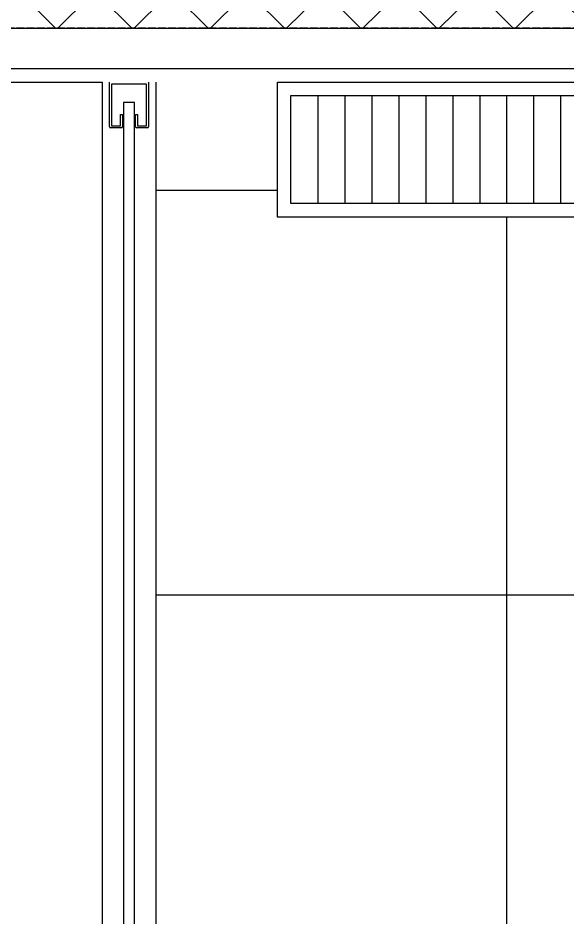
# Model space of a CAD drawing. Header units: millimetres. Extents: x 0 to 179493, y -203649 to 469211.
# Drawn here: x 138387 to 138794, y 125065 to 125731 of the extents above; entities that cross this region are included whole.
import ezdxf

# ---------------------------------------------------------------- set-up
doc = ezdxf.new("R2010")
doc.units = ezdxf.units.MM
doc.linetypes.add('X-평면도(기본형)$0$HID2', pattern=[7.5, 6, -1.5])
for name, color, linetype, true_color in [('X-평면도(기본형)$0$40HAT', 9, 'Continuous', 0x808080), ('X-평면도(기본형)$0$FIN', 9, 'Continuous', 0x808080), ('X-평면도(기본형)$0$FUR', 6, 'Continuous', 0xff00ff), ('X-평면도(기본형)$0$TIL', 5, 'Continuous', 0x0000ff), ('X-평면도(기본형)$0$UIS', 7, 'X-평면도(기본형)$0$HID2', 0x000000), ('X-평면도(기본형)$0$W2', 3, 'Continuous', 0x00ff00)]:
    doc.layers.add(name, color=color, linetype=linetype, true_color=true_color)

# ---------------------------------------------------------------- blocks, each defined once
blk = doc.blocks.new('X-평면도(기본형)$0$T1')
at = {"layer": 'X-평면도(기본형)$0$FUR', "color": 8, "true_color": 0x808080}
for p, q in [((10, 670), (90, 670)), ((10, 650), (90, 650)), ((10, 630), (90, 630)), ((10, 610), (90, 610)), ((10, 590), (90, 590)), ((10, 570), (90, 570)), ((10, 550), (90, 550)), ((10, 530), (90, 530)), ((10, 510), (90, 510)), ((10, 490), (90, 490)), ((10, 470), (58.36, 470)), ((0, 410), (29.3, 410)), ((0, 390), (53.78, 390)), ((7.5, 370), (55.42, 370)), ((7.5, 330), (70, 330)), ((0, 310), (70, 310)), ((0, 290), (29.3, 290)), ((43, 270), (90, 270)), ((43, 250), (90, 250)), ((10, 230), (90, 230)), ((10, 210), (90, 210)), ((10, 190), (90, 190)), ((10, 170), (90, 170)), ((10, 150), (90, 150)), ((10, 130), (90, 130)), ((10, 110), (90, 110)), ((10, 90), (90, 90)), ((10, 70), (90, 70)), ((10, 50), (90, 50)), ((10, 30), (90, 30))]:
    blk.add_line(p, q, dxfattribs=at)
at = {"layer": 'X-평면도(기본형)$0$FUR'}
for points in [[(100, 270.92), (100, 0), (0, 0), (0, 700), (100, 700), (100, 487.43)], [(10, 461.78), (10, 690), (90, 690), (90, 487.47)], [(90, 270.87), (90, 10), (10, 10), (10, 238.22)]]:
    blk.add_lwpolyline(points, dxfattribs=at)

msp = doc.modelspace()

# ---------------------------------------------------------------- hatches: boundary and pattern name
at = {"layer": 'X-평면도(기본형)$0$40HAT'}
h = msp.add_hatch(dxfattribs=at)
h.set_pattern_fill('H3', color=256, scale=40, style=0, pattern_type=2)
h.set_pattern_definition([(315, (-266331.984, -31820.326), (28.2842712, 28.2842712), []), (45, (-266331.984, -31820.326), (-28.2842712, 28.2842712), [])])
h.paths.add_polyline_path([(139479.63, 124493.95), (139389.63, 124493.95), (139389.63, 125723.95), (136809.63, 125723.95), (136809.63, 125813.95), (139479.63, 125813.95), (139479.63, 125303.95), (140809.63, 125303.95), (140809.63, 125813.95), (140919.63, 125813.95), (140919.63, 125193.95), (139479.63, 125193.95)], flags=0)

# ---------------------------------------------------------------- linework, layer by layer
at = {"layer": 'X-평면도(기본형)$0$FIN'}
msp.add_line((136839.63, 125693.95), (139359.63, 125693.95), dxfattribs=at)
at = {"layer": 'X-평면도(기본형)$0$FUR', "color": 4, "ltscale": 3, "true_color": 0x00ffff}
for p, q in [((138449.63, 125683.95), (138449.63, 124483.95)), ((138489.63, 125683.95), (138489.63, 124523.95))]:
    msp.add_line(p, q, dxfattribs=at)
at = {"layer": 'X-평면도(기본형)$0$FUR', "color": 8, "true_color": 0x808080}
for p, q in [((138455.13, 125650.95), (138455.13, 125683.95)), ((138484.13, 125683.95), (138484.13, 125650.95)), ((138463.38, 125659.95), (138464.88, 125659.95)), ((138463.38, 125651.45), (138463.38, 125659.95)), ((138464.88, 125659.95), (138464.88, 125650.95)), ((138474.38, 125659.95), (138475.88, 125659.95)), ((138474.38, 125650.95), (138474.38, 125659.95)), ((138475.88, 125659.95), (138475.88, 125651.45)), ((138463.88, 125649.95), (138456.13, 125649.95)), ((138456.63, 125651.45), (138463.38, 125651.45)), ((138483.13, 125649.95), (138475.38, 125649.95)), ((138475.88, 125651.45), (138482.63, 125651.45))]:
    msp.add_line(p, q, dxfattribs=at)
at = {"layer": 'X-평면도(기본형)$0$FUR'}
msp.add_lwpolyline([(136849.63, 124483.95), (136849.63, 125683.95), (138449.63, 125683.95), (138449.63, 124483.95)], close=True, dxfattribs=at)
at = {"layer": 'X-평면도(기본형)$0$FUR', "color": 8, "true_color": 0x808080}
msp.add_lwpolyline([(138482.63, 125651.45), (138482.63, 125682.45), (138456.63, 125682.45), (138456.63, 125651.45)], dxfattribs=at)
msp.add_lwpolyline([(138465.63, 125668.95), (138465.63, 124507.95), (138473.63, 124507.95), (138473.63, 125668.95)], close=True, dxfattribs=at)
for centre, start, end in [((138456.13, 125650.95), 180, 270), ((138463.88, 125650.95), 270, 0), ((138475.38, 125650.95), 180, 270), ((138483.13, 125650.95), 270, 0)]:
    msp.add_arc(centre, 1, start, end, dxfattribs=at)
at = {"layer": 'X-평면도(기본형)$0$TIL'}
for p, q in [((138489.63, 125603.95), (138579.63, 125603.95)), ((138749.63, 125583.95), (138749.63, 124523.95)), ((138489.63, 125303.95), (139349.63, 125303.95))]:
    msp.add_line(p, q, dxfattribs=at)
at = {"layer": 'X-평면도(기본형)$0$UIS'}
msp.add_lwpolyline([(142249.63, 128693.95), (142249.63, 125463.95), (139389.63, 125463.95), (139389.63, 125723.95), (136809.63, 125723.95)], dxfattribs=at)
at = {"layer": 'X-평면도(기본형)$0$W2'}
msp.add_line((136809.63, 125723.95), (139389.63, 125723.95), dxfattribs=at)

# ---------------------------------------------------------------- block references
at = {"layer": 'X-평면도(기본형)$0$FUR', "rotation": 270}
msp.add_blockref('X-평면도(기본형)$0$T1', (138579.63, 125683.95), dxfattribs=at)

doc.saveas('drawing.dxf')
